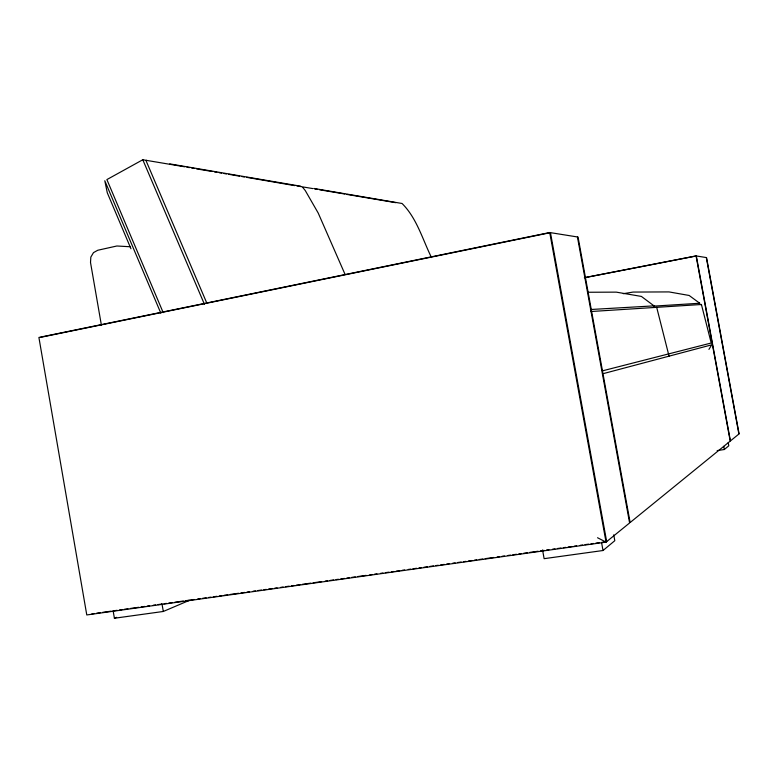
<?xml version="1.0" encoding="UTF-8"?>
<svg xmlns="http://www.w3.org/2000/svg" width="778" height="778" viewBox="0 0 778 778"><rect width="100%" height="100%" fill="white"/><g stroke="black" fill="none" stroke-linecap="round" stroke-linejoin="round"><path stroke-width="1.17" d="M708.933 349.4L711.685 344.839L603.767 373.498M542.548 549.939L544.123 558.672L603.018 550.513L614.805 540.691L613.745 534.846M717.16 450.618L724.337 449.509L728.801 445.784L728.227 442.682M601.861 542.285L606.675 541.614L629.606 522.962L577.432 236.959M587.73 292.256L616.283 292.139L641.403 296.428L654.162 305.978M184.697 166.803L142.792 159.753L106.887 179.582L163.195 312.61M698.848 303.498L699.723 303.245L689.143 295.465L669.012 291.915L633.068 292.071L623.314 293.695M113.082 610.574L114.405 618.247L163.312 611.469L189.287 600.392L186.915 600.723M114.405 618.247L116.603 617.353M603.067 370.688L711.218 343.01L701.416 304.49L590.658 311.54M700.686 304.675L701.416 304.49M654.006 306.114L699.723 303.245M549.725 232.534L38.9 337.448L86.776 614.951L606.052 542.12L549.725 232.534L578.054 237.057L630.131 522.524L730.211 441.107L696.057 255.923L585.153 277.522M40.466 337.36L550.454 232.651L606.675 541.614M584.346 277.765L696.32 255.962L706.307 257.567L738.896 434.036L730.435 440.922L696.32 255.962M91.872 613.861L94.274 613.521M96.686 613.181L100.294 612.675M102.696 612.335L111.118 611.158M113.52 610.818L117.128 610.312M119.54 609.971L121.942 609.641M124.344 609.3L127.952 608.795M130.364 608.454L138.785 607.278M141.188 606.937L144.796 606.432M147.198 606.091L149.609 605.751M153.217 605.245L155.619 604.914M158.031 604.574L161.639 604.068M164.041 603.728L166.443 603.388M168.855 603.057L172.463 602.551M174.865 602.211L183.287 601.024M185.689 600.694L194.111 599.507M197.719 599.002L200.121 598.661M202.533 598.331L206.141 597.825M208.543 597.485L210.955 597.144M213.357 596.814L216.965 596.298M219.367 595.967L221.779 595.627M224.181 595.287L227.789 594.781M230.2 594.45L238.613 593.264M241.024 592.924L244.632 592.418M247.034 592.087L249.437 591.747M253.044 591.241L255.456 590.901M257.858 590.56L261.466 590.055M263.878 589.724L266.28 589.384M268.682 589.043L272.29 588.538M274.702 588.197L277.104 587.867M280.712 587.361L283.124 587.02M285.526 586.68L289.134 586.174M291.536 585.834L293.948 585.503M296.35 585.163L299.958 584.657M302.36 584.317L310.782 583.14M313.194 582.8L321.606 581.613M325.214 581.108L327.626 580.777M330.028 580.437L333.636 579.931M336.047 579.591L338.449 579.25M340.852 578.92L344.459 578.414M346.871 578.073L349.273 577.733M351.675 577.393L355.293 576.887M357.695 576.556L366.117 575.37M369.725 574.864L372.127 574.524M374.529 574.193L376.941 573.853M380.549 573.347L382.951 573.007M385.363 572.666L388.971 572.161M391.373 571.83L393.775 571.49M396.187 571.149L399.795 570.644M402.197 570.303L404.599 569.973M408.217 569.467L410.619 569.126M413.021 568.786L416.629 568.28M419.041 567.94L421.443 567.609M423.845 567.269L427.453 566.763M429.864 566.423L433.472 565.917M435.875 565.577L438.286 565.246M440.688 564.906L444.296 564.4M446.698 564.06L449.11 563.719M452.718 563.214L455.12 562.883M457.532 562.543L461.14 562.037M463.542 561.697L465.944 561.356M468.356 561.026L471.964 560.52M474.366 560.179L476.768 559.839M479.18 559.508L482.788 558.993M485.19 558.662L493.612 557.476M497.22 556.97L499.622 556.63M502.034 556.299L504.436 555.959M508.044 555.453L510.456 555.113M512.858 554.782L516.466 554.267M518.868 553.936L521.279 553.596M523.682 553.255L527.29 552.75M529.692 552.409L538.113 551.232M540.525 550.892L544.133 550.386M546.535 550.046L548.937 549.715M552.545 549.21L554.957 548.869M557.359 548.529L560.967 548.023M563.379 547.683L565.781 547.352M568.183 547.012L571.791 546.506M574.203 546.166L576.605 545.835M580.213 545.32L582.625 544.989M585.027 544.649L588.635 544.143M591.037 543.803L593.449 543.472M595.851 543.132L599.459 542.626M590.453 309.518L654.59 305.832M130.218 246.752L116.895 245.994L97.765 250.253L93.486 252.626L90.832 257.1L90.511 262.468L101.364 325M169.721 163.876L300.678 186.205M313.884 188.451L402.061 203.486C416.804 218.122 422.561 239.381 431.508 257.576M187.002 167.26L189.462 167.62M191.777 168.067L194.228 168.427M196.552 168.884L212.102 171.471M214.475 171.928L216.877 172.278M219.26 172.735L221.652 173.144M224.025 173.494L226.427 173.961M228.79 174.301L239.566 176.188M241.9 176.528L244.35 177.005M246.675 177.345L294.638 185.621M296.914 185.932L312.795 188.577M314.818 188.966L317.541 189.385M319.583 189.783L344.8 194.014M347.027 194.442L395.759 202.679M597.543 537.744L606.052 542.12M302.817 187.517L305.268 190.552L318.202 213.036L345.082 274.44M206.773 303.012L146.4 161.513A1.488 0.584 59.5 0 1 146.556 160.326M142.792 159.753L204.458 304.344M160.822 313.155L104.797 180.739L107.286 192.779L130.967 248.775M656.69 307.339L669.051 356.159M706.55 257.606L739.1 433.871M723.744 446.329L724.337 449.509M601.608 542.781L603.018 550.513M161.96 603.718L163.312 611.469"/></g></svg>
